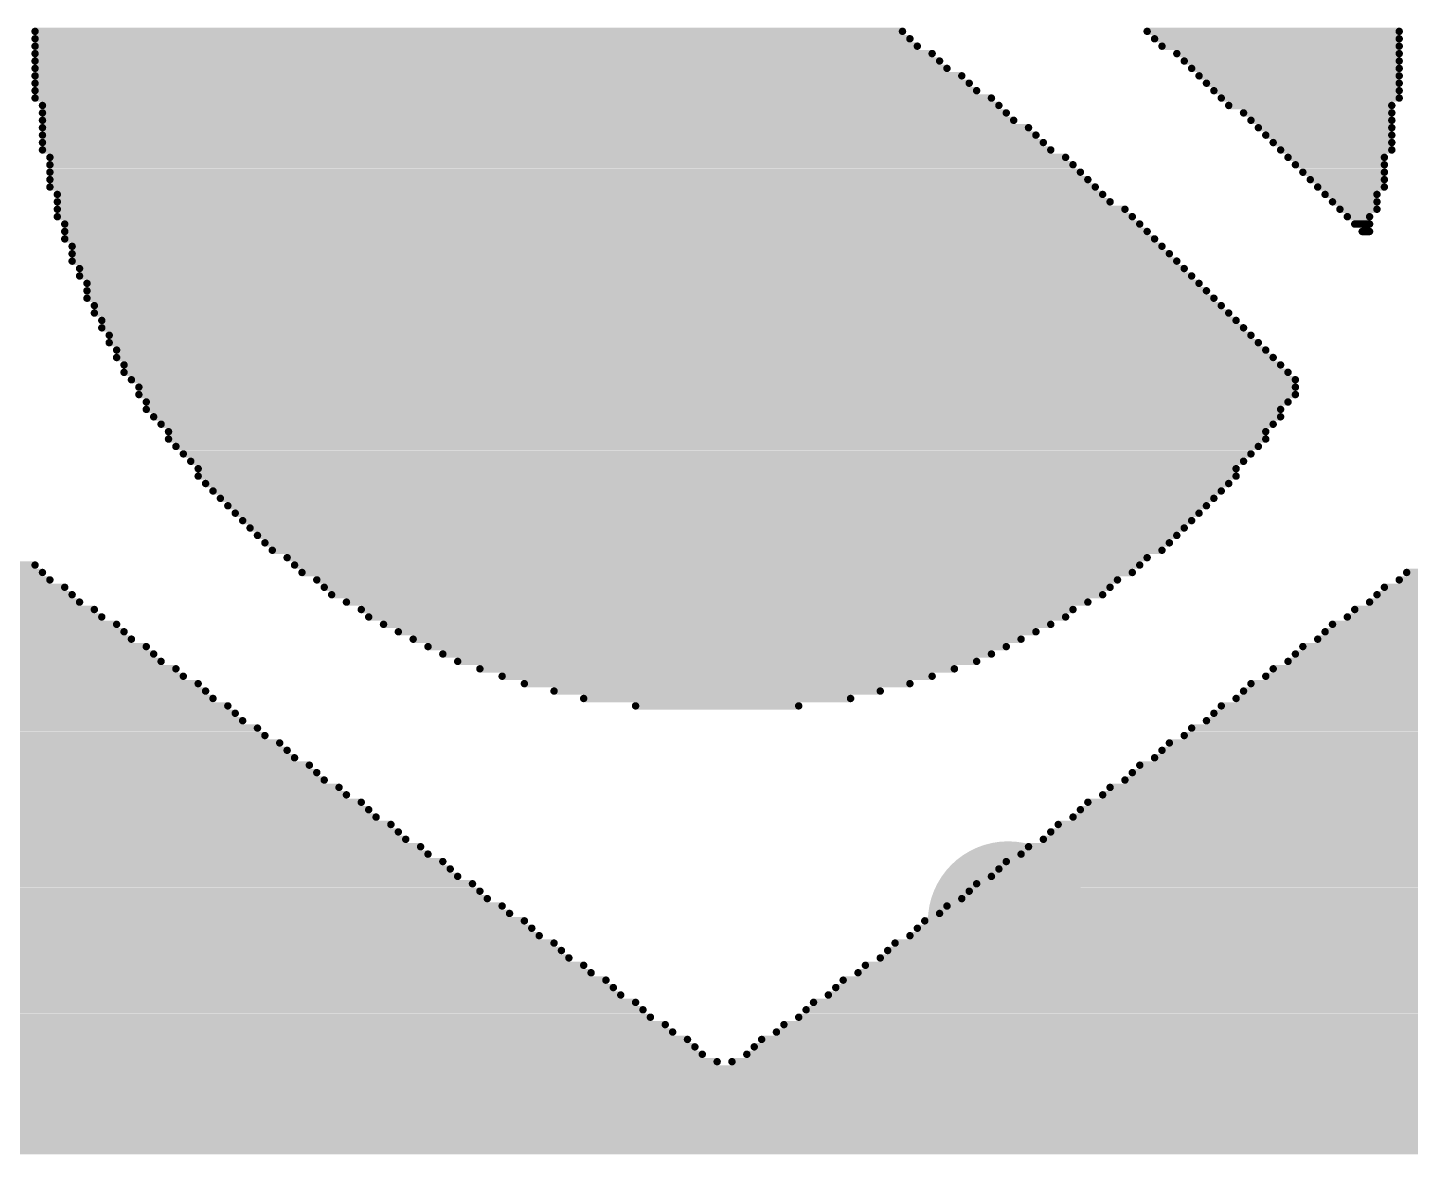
# Model space of a CAD drawing. Header units: millimetres. Extents: x 19 to 153, y 25 to 125.
# Drawn here: x 77.33 to 82.51, y 95.13 to 99.34 of the extents above; entities that cross this region are included whole.
import ezdxf

# ---------------------------------------------------------------- set-up
doc = ezdxf.new("R2010")
doc.units = ezdxf.units.MM
for name, color, linetype in [('MultiLayer', 9, 'Continuous'), ('TopOverlay', 2, 'Continuous'), ('ViaHoleLayer', 16, 'Continuous')]:
    doc.layers.add(name, color=color, linetype=linetype)

msp = doc.modelspace()

# ---------------------------------------------------------------- linework, layer by layer
at = {"layer": 'MultiLayer', "const_width": 0.3}
msp.add_lwpolyline([(80.85, 96, 1), (81.15, 96, 1)], format="xyb", close=True, dxfattribs=at)
at = {"layer": 'TopOverlay', "const_width": 0.0277}
for points in [[(77.3599, 99.3308), (80.6051, 99.3308)], [(81.5204, 99.3308), (82.4635, 99.3308)], [(77.3599, 99.3031), (80.6328, 99.3031)], [(77.3599, 99.2754), (80.6606, 99.2754)], [(81.5482, 99.3031), (82.4635, 99.3031)], [(81.5759, 99.2754), (82.4635, 99.2754)], [(77.3599, 99.2476), (80.7161, 99.2476)], [(77.3599, 99.2199), (80.7438, 99.2199)], [(81.6314, 99.2476), (82.4635, 99.2476)], [(81.6591, 99.2199), (82.4635, 99.2199)], [(77.3599, 99.1922), (80.7715, 99.1922)], [(77.3599, 99.1644), (80.827, 99.1644)], [(81.6869, 99.1922), (82.4635, 99.1922)], [(81.7146, 99.1644), (82.4635, 99.1644)], [(77.3599, 99.1367), (80.8547, 99.1367)], [(77.3599, 99.1089), (80.8825, 99.1089)], [(81.7423, 99.1367), (82.4635, 99.1367)], [(81.7701, 99.1089), (82.4635, 99.1089)], [(77.3599, 99.0812), (80.938, 99.0812)], [(77.3876, 99.0535), (80.9657, 99.0535)], [(81.7978, 99.0812), (82.4635, 99.0812)], [(81.8255, 99.0535), (82.4358, 99.0535)], [(77.3876, 99.0257), (80.9934, 99.0257)], [(77.3876, 98.998), (81.0212, 98.998)], [(81.881, 99.0257), (82.4358, 99.0257)], [(81.9088, 98.998), (82.4358, 98.998)], [(77.3876, 98.9703), (81.0766, 98.9703)], [(81.9365, 98.9703), (82.4358, 98.9703)], [(77.3876, 98.9425), (81.1044, 98.9425)], [(77.3876, 98.9148), (81.1321, 98.9148)], [(81.9642, 98.9425), (82.4358, 98.9425)], [(81.992, 98.9148), (82.4358, 98.9148)], [(77.3876, 98.8871), (81.1599, 98.8871)], [(77.4153, 98.8593), (81.2153, 98.8593)], [(82.0197, 98.8871), (82.4358, 98.8871)], [(82.0474, 98.8593), (82.408, 98.8593)], [(77.4153, 98.8316), (81.2431, 98.8316)], [(77.4153, 98.8038), (81.2708, 98.8038)], [(82.0752, 98.8316), (82.408, 98.8316)], [(82.1029, 98.8038), (82.408, 98.8038)], [(77.4153, 98.7761), (81.2985, 98.7761)], [(77.4153, 98.7484), (81.3263, 98.7484)], [(82.1306, 98.7761), (82.408, 98.7761)], [(82.1584, 98.7484), (82.408, 98.7484)], [(77.4431, 98.7206), (81.354, 98.7206)], [(77.4431, 98.6929), (81.3817, 98.6929)], [(82.1861, 98.7206), (82.3803, 98.7206)], [(82.2139, 98.6929), (82.3803, 98.6929)], [(77.4431, 98.6652), (81.4372, 98.6651)], [(77.4431, 98.6374), (81.465, 98.6374)], [(82.2416, 98.6652), (82.3803, 98.6652)], [(82.2693, 98.6374), (82.3525, 98.6374)], [(77.4708, 98.6097), (81.4927, 98.6097)], [(82.2971, 98.6097), (82.3525, 98.6097)], [(77.4708, 98.5819), (81.5204, 98.5819)], [(77.4708, 98.5542), (81.5482, 98.5542)], [(82.3248, 98.5819), (82.3525, 98.5819)], [(77.4986, 98.5265), (81.5759, 98.5265)], [(77.4986, 98.4987), (81.6036, 98.4987)], [(77.4986, 98.471), (81.6314, 98.471)], [(77.5263, 98.4433), (81.6591, 98.4433)], [(77.5263, 98.4155), (81.6869, 98.4155)], [(77.554, 98.3878), (81.7146, 98.3878)], [(77.554, 98.36), (81.7423, 98.36)], [(77.554, 98.3323), (81.7701, 98.3323)], [(77.5818, 98.3046), (81.7978, 98.3046)], [(77.5818, 98.2768), (81.8255, 98.2768)], [(77.6095, 98.2491), (81.8533, 98.2491)], [(77.6095, 98.2214), (81.881, 98.2214)], [(77.6372, 98.1936), (81.9088, 98.1936)], [(77.6372, 98.1659), (81.9365, 98.1659)], [(77.665, 98.1382), (81.9642, 98.1382)], [(77.665, 98.1104), (81.992, 98.1104)], [(77.6927, 98.0827), (82.0197, 98.0827)], [(77.6927, 98.0549), (82.0474, 98.0549)], [(77.7205, 98.0272), (82.0752, 98.0272)], [(77.7482, 97.9995), (82.0752, 97.9995)], [(77.7482, 97.9717), (82.0752, 97.9717)], [(77.7759, 97.944), (82.0474, 97.944)], [(77.7759, 97.9163), (82.0197, 97.9163)], [(77.8037, 97.8885), (82.0197, 97.8885)], [(77.8314, 97.8608), (81.992, 97.8608)], [(77.8591, 97.833), (81.9642, 97.833)], [(77.8591, 97.8053), (81.9642, 97.8053)], [(77.8869, 97.7776), (81.9365, 97.7776)], [(77.9146, 97.7498), (81.9088, 97.7498)], [(77.9424, 97.7221), (81.881, 97.7221)], [(77.9701, 97.6944), (81.8533, 97.6944)], [(77.9701, 97.6666), (81.8533, 97.6666)], [(77.9978, 97.6389), (81.8255, 97.6389)], [(78.0256, 97.6111), (81.7978, 97.6111)], [(78.0533, 97.5834), (81.7701, 97.5834)], [(78.081, 97.5557), (81.7423, 97.5557)], [(78.1088, 97.5279), (81.7146, 97.5279)], [(78.1365, 97.5002), (81.6869, 97.5002)], [(78.1642, 97.4725), (81.6591, 97.4725)], [(78.192, 97.4447), (81.6314, 97.4447)], [(78.2197, 97.417), (81.6036, 97.417)], [(78.2475, 97.3892), (81.5759, 97.3892)], [(78.3029, 97.3615), (81.5204, 97.3615)], [(73.1993, 97.3338), (77.3599, 97.3338)], [(73.1993, 97.306), (77.3876, 97.306)], [(78.3307, 97.3338), (81.4927, 97.3338)], [(78.3584, 97.306), (81.465, 97.306)], [(82.4912, 97.306), (86.5963, 97.306)], [(73.1993, 97.2783), (77.4153, 97.2783)], [(73.1993, 97.2506), (77.4708, 97.2506)], [(78.4139, 97.2783), (81.4095, 97.2783)], [(78.4416, 97.2506), (81.3817, 97.2506)], [(82.408, 97.2506), (86.5963, 97.2506)], [(82.4635, 97.2783), (86.5963, 97.2783)], [(73.1993, 97.2228), (77.4986, 97.2228)], [(73.1993, 97.1951), (77.5263, 97.1951)], [(78.4694, 97.2228), (81.354, 97.2228)], [(78.5248, 97.1951), (81.2985, 97.1951)], [(82.3525, 97.1951), (86.5963, 97.1951)], [(82.3803, 97.2228), (86.5963, 97.2228)], [(73.1993, 97.1674), (77.5818, 97.1674)], [(73.1993, 97.1396), (77.6095, 97.1396)], [(78.5803, 97.1674), (81.2431, 97.1674)], [(78.608, 97.1396), (81.2153, 97.1396)], [(82.2693, 97.1396), (86.5963, 97.1396)], [(82.2971, 97.1674), (86.5963, 97.1674)], [(73.1993, 97.1119), (77.665, 97.1119)], [(73.1993, 97.0841), (77.6927, 97.0841)], [(78.6635, 97.1119), (81.1599, 97.1119)], [(78.719, 97.0841), (81.1044, 97.0841)], [(82.1861, 97.0841), (86.5963, 97.0841)], [(82.2139, 97.1119), (86.5963, 97.1119)], [(73.1993, 97.0564), (77.7204, 97.0564)], [(78.7745, 97.0564), (81.0489, 97.0564)], [(82.1584, 97.0564), (86.5963, 97.0564)], [(73.1993, 97.0287), (77.7759, 97.0287)], [(73.1993, 97.0009), (77.8037, 97.0009)], [(78.8299, 97.0287), (80.9934, 97.0287)], [(78.8854, 97.0009), (80.938, 97.0009)], [(82.0752, 97.0009), (86.5963, 97.0009)], [(82.1029, 97.0287), (86.5963, 97.0287)], [(73.1993, 96.9732), (77.8314, 96.9732)], [(73.1993, 96.9455), (77.8869, 96.9455)], [(78.9409, 96.9732), (80.8825, 96.9732)], [(79.0241, 96.9455), (80.7993, 96.9455)], [(81.992, 96.9455), (86.5963, 96.9455)], [(82.0474, 96.9732), (86.5963, 96.9732)], [(73.1993, 96.9177), (77.9146, 96.9177)], [(73.1993, 96.89), (77.9701, 96.89)], [(79.1073, 96.9177), (80.7161, 96.9177)], [(79.1905, 96.89), (80.6328, 96.89)], [(81.9088, 96.89), (86.5963, 96.89)], [(81.9642, 96.9177), (86.5963, 96.9177)], [(73.1993, 96.8622), (77.9978, 96.8622)], [(73.1993, 96.8345), (78.0256, 96.8345)], [(79.3015, 96.8622), (80.5219, 96.8622)], [(79.4124, 96.8345), (80.4109, 96.8345)], [(81.8533, 96.8345), (86.5963, 96.8345)], [(81.881, 96.8622), (86.5963, 96.8622)], [(73.1993, 96.8068), (78.081, 96.8068)], [(73.1993, 96.779), (78.1088, 96.779)], [(79.6066, 96.8068), (80.2168, 96.8068)], [(81.7701, 96.779), (86.5963, 96.779)], [(81.7978, 96.8068), (86.5963, 96.8068)], [(73.1993, 96.7513), (78.1365, 96.7513)], [(73.1993, 96.7236), (78.192, 96.7236)], [(81.6869, 96.7236), (86.5963, 96.7236)], [(81.7423, 96.7513), (86.5963, 96.7513)], [(73.1993, 96.6958), (78.2197, 96.6958)], [(81.6591, 96.6958), (86.5963, 96.6958)], [(73.1993, 96.6681), (78.2752, 96.6681)], [(73.1993, 96.6404), (78.3029, 96.6404)], [(81.5759, 96.6404), (86.5963, 96.6404)], [(81.6036, 96.6681), (86.5963, 96.6681)], [(73.1993, 96.6126), (78.3307, 96.6126)], [(73.1993, 96.5849), (78.3861, 96.5849)], [(81.4927, 96.5849), (86.5963, 96.5849)], [(81.5482, 96.6126), (86.5963, 96.6126)], [(73.1993, 96.5571), (78.4139, 96.5571)], [(73.1993, 96.5294), (78.4416, 96.5294)], [(81.4372, 96.5294), (86.5963, 96.5294)], [(81.465, 96.5571), (86.5963, 96.5571)], [(73.1993, 96.5017), (78.4971, 96.5017)], [(73.1993, 96.4739), (78.5248, 96.4739)], [(81.354, 96.4739), (86.5963, 96.4739)], [(81.3817, 96.5017), (86.5963, 96.5017)], [(73.1993, 96.4462), (78.5803, 96.4462)], [(73.1993, 96.4184), (78.608, 96.4184)], [(81.2708, 96.4184), (86.5963, 96.4184)], [(81.2985, 96.4462), (86.5963, 96.4462)], [(73.1993, 96.3907), (78.6358, 96.3907)], [(73.1993, 96.363), (78.6913, 96.363)], [(81.1876, 96.363), (86.5963, 96.363)], [(81.2431, 96.3907), (86.5963, 96.3907)], [(73.1993, 96.3352), (78.719, 96.3352)], [(73.1993, 96.3075), (78.7467, 96.3075)], [(81.1321, 96.3075), (86.5963, 96.3075)], [(81.1599, 96.3352), (86.5963, 96.3352)], [(73.1993, 96.2798), (78.8022, 96.2798)], [(81.0766, 96.2798), (86.5963, 96.2798)], [(73.1993, 96.252), (78.8299, 96.252)], [(73.1993, 96.2243), (78.8854, 96.2243)], [(80.9934, 96.2243), (86.5963, 96.2243)], [(81.0489, 96.252), (86.5963, 96.252)], [(73.1993, 96.1966), (78.9132, 96.1966)], [(73.1993, 96.1688), (78.9409, 96.1688)], [(80.938, 96.1688), (86.5963, 96.1688)], [(80.9657, 96.1966), (86.5963, 96.1966)], [(73.1993, 96.1411), (78.9964, 96.1411)], [(73.1993, 96.1133), (79.0241, 96.1133)], [(80.8547, 96.1133), (86.5963, 96.1133)], [(80.8825, 96.1411), (86.5963, 96.1411)], [(73.1993, 96.0856), (79.0518, 96.0856)], [(73.1993, 96.0579), (79.1073, 96.0579)], [(80.7715, 96.0579), (86.5963, 96.0579)], [(80.827, 96.0856), (86.5963, 96.0856)], [(73.1993, 96.0301), (79.135, 96.0301)], [(73.1993, 96.0024), (79.1905, 96.0024)], [(80.6883, 96.0024), (86.5963, 96.0024)], [(80.7438, 96.0301), (86.5963, 96.0301)], [(73.1993, 95.9747), (79.2183, 95.9747)], [(73.1993, 95.9469), (79.246, 95.9469)], [(80.6328, 95.9469), (86.5963, 95.9469)], [(80.6606, 95.9747), (86.5963, 95.9747)], [(73.1993, 95.9192), (79.3015, 95.9192)], [(80.5774, 95.9192), (86.5963, 95.9192)], [(73.1993, 95.8914), (79.3292, 95.8914)], [(73.1993, 95.8637), (79.3569, 95.8637)], [(80.5219, 95.8637), (86.5963, 95.8637)], [(80.5496, 95.8914), (86.5963, 95.8914)], [(73.1993, 95.836), (79.4124, 95.836)], [(73.1993, 95.8082), (79.4402, 95.8082)], [(80.4387, 95.8082), (86.5963, 95.8082)], [(80.4664, 95.836), (86.5963, 95.836)], [(73.1993, 95.7805), (79.4956, 95.7805)], [(73.1993, 95.7528), (79.5234, 95.7528)], [(80.3555, 95.7528), (86.5963, 95.7528)], [(80.3832, 95.7805), (86.5963, 95.7805)], [(73.1993, 95.725), (79.5511, 95.725)], [(73.1993, 95.6973), (79.6066, 95.6973)], [(80.2723, 95.6973), (86.5963, 95.6973)], [(80.3277, 95.725), (86.5963, 95.725)], [(73.1993, 95.6696), (79.6343, 95.6696)], [(73.1993, 95.6418), (79.662, 95.6418)], [(80.2168, 95.6418), (86.5963, 95.6418)], [(80.2445, 95.6696), (86.5963, 95.6696)], [(73.1993, 95.6141), (79.7175, 95.6141)], [(73.1993, 95.5863), (79.7453, 95.5863)], [(80.1336, 95.5863), (86.5963, 95.5863)], [(80.1613, 95.6141), (86.5963, 95.6141)], [(73.1993, 95.5586), (79.8007, 95.5586)], [(73.1993, 95.5309), (79.8285, 95.5309)], [(80.0504, 95.5309), (86.5963, 95.5309)], [(80.0781, 95.5586), (86.5963, 95.5586)], [(73.1993, 95.5031), (79.8562, 95.5031)], [(80.0226, 95.5031), (86.5963, 95.5031)], [(73.1993, 95.4754), (79.9117, 95.4754)], [(73.1993, 95.4477), (86.5963, 95.4477)], [(79.9672, 95.4754), (86.5963, 95.4754)], [(73.1993, 95.4199), (86.5963, 95.4199)], [(73.1993, 95.3922), (86.5963, 95.3922)], [(73.1993, 95.3644), (86.5963, 95.3644)], [(73.1993, 95.3367), (86.5963, 95.3367)], [(73.1993, 95.309), (86.5963, 95.309)], [(73.1993, 95.2812), (86.5963, 95.2812)], [(73.1993, 95.2535), (86.5963, 95.2535)], [(73.1993, 95.2258), (86.5963, 95.2258)], [(73.1993, 95.198), (86.5963, 95.198)], [(73.1993, 95.1703), (86.5963, 95.1703)], [(73.1993, 95.1425), (86.5963, 95.1425)]]:
    msp.add_lwpolyline(points, dxfattribs=at)
at = {"layer": 'TopOverlay', "const_width": 0.0139}
for points in [[(77.3529, 99.3308, 1), (77.3668, 99.3308, 1)], [(80.5982, 99.3308, 1), (80.612, 99.3308, 1)], [(81.5135, 99.3308, 1), (81.5274, 99.3308, 1)], [(82.4566, 99.3308, 1), (82.4704, 99.3308, 1)], [(77.3529, 99.3031, 1), (77.3668, 99.3031, 1)], [(77.3529, 99.2754, 1), (77.3668, 99.2754, 1)], [(80.6259, 99.3031, 1), (80.6398, 99.3031, 1)], [(80.6537, 99.2754, 1), (80.6675, 99.2754, 1)], [(81.5412, 99.3031, 1), (81.5551, 99.3031, 1)], [(81.569, 99.2754, 1), (81.5828, 99.2754, 1)], [(82.4566, 99.3031, 1), (82.4704, 99.3031, 1)], [(82.4566, 99.2754, 1), (82.4704, 99.2754, 1)], [(77.3529, 99.2476, 1), (77.3668, 99.2476, 1)], [(77.3529, 99.2199, 1), (77.3668, 99.2199, 1)], [(80.7091, 99.2476, 1), (80.723, 99.2476, 1)], [(80.7369, 99.2199, 1), (80.7507, 99.2199, 1)], [(81.6244, 99.2476, 1), (81.6383, 99.2476, 1)], [(81.6522, 99.2199, 1), (81.6661, 99.2199, 1)], [(82.4566, 99.2476, 1), (82.4704, 99.2476, 1)], [(82.4566, 99.2199, 1), (82.4704, 99.2199, 1)], [(77.3529, 99.1922, 1), (77.3668, 99.1922, 1)], [(77.3529, 99.1644, 1), (77.3668, 99.1644, 1)], [(80.7646, 99.1922, 1), (80.7785, 99.1922, 1)], [(80.8201, 99.1644, 1), (80.8339, 99.1644, 1)], [(81.6799, 99.1922, 1), (81.6938, 99.1922, 1)], [(81.7077, 99.1644, 1), (81.7215, 99.1644, 1)], [(82.4566, 99.1922, 1), (82.4704, 99.1922, 1)], [(82.4566, 99.1644, 1), (82.4704, 99.1644, 1)], [(77.3529, 99.1367, 1), (77.3668, 99.1367, 1)], [(77.3529, 99.1089, 1), (77.3668, 99.1089, 1)], [(80.8478, 99.1367, 1), (80.8617, 99.1367, 1)], [(80.8755, 99.1089, 1), (80.8894, 99.1089, 1)], [(81.7354, 99.1367, 1), (81.7493, 99.1367, 1)], [(81.7631, 99.1089, 1), (81.777, 99.1089, 1)], [(82.4566, 99.1367, 1), (82.4704, 99.1367, 1)], [(82.4566, 99.1089, 1), (82.4704, 99.1089, 1)], [(77.3529, 99.0812, 1), (77.3668, 99.0812, 1)], [(77.3807, 99.0535, 1), (77.3945, 99.0535, 1)], [(80.931, 99.0812, 1), (80.9449, 99.0812, 1)], [(80.9588, 99.0535, 1), (80.9726, 99.0535, 1)], [(81.7909, 99.0812, 1), (81.8047, 99.0812, 1)], [(81.8186, 99.0535, 1), (81.8325, 99.0535, 1)], [(82.4288, 99.0535, 1), (82.4427, 99.0535, 1)], [(82.4566, 99.0812, 1), (82.4704, 99.0812, 1)], [(77.3807, 99.0257, 1), (77.3945, 99.0257, 1)], [(77.3807, 98.998, 1), (77.3945, 98.998, 1)], [(80.9865, 99.0257, 1), (81.0004, 99.0257, 1)], [(81.0142, 98.998, 1), (81.0281, 98.998, 1)], [(81.8741, 99.0257, 1), (81.888, 99.0257, 1)], [(81.9018, 98.998, 1), (81.9157, 98.998, 1)], [(82.4288, 99.0257, 1), (82.4427, 99.0257, 1)], [(82.4288, 98.998, 1), (82.4427, 98.998, 1)], [(77.3807, 98.9703, 1), (77.3945, 98.9703, 1)], [(81.0697, 98.9703, 1), (81.0836, 98.9703, 1)], [(81.9296, 98.9703, 1), (81.9434, 98.9703, 1)], [(82.4288, 98.9703, 1), (82.4427, 98.9703, 1)], [(77.3807, 98.9425, 1), (77.3945, 98.9425, 1)], [(77.3807, 98.9148, 1), (77.3945, 98.9148, 1)], [(81.0974, 98.9425, 1), (81.1113, 98.9425, 1)], [(81.1252, 98.9148, 1), (81.139, 98.9148, 1)], [(81.9573, 98.9425, 1), (81.9712, 98.9425, 1)], [(81.985, 98.9148, 1), (81.9989, 98.9148, 1)], [(82.4288, 98.9425, 1), (82.4427, 98.9425, 1)], [(82.4288, 98.9148, 1), (82.4427, 98.9148, 1)], [(77.3807, 98.8871, 1), (77.3945, 98.8871, 1)], [(77.4084, 98.8593, 1), (77.4223, 98.8593, 1)], [(81.1529, 98.8871, 1), (81.1668, 98.8871, 1)], [(81.2084, 98.8593, 1), (81.2223, 98.8593, 1)], [(82.0128, 98.8871, 1), (82.0266, 98.8871, 1)], [(82.0405, 98.8593, 1), (82.0544, 98.8593, 1)], [(82.4011, 98.8593, 1), (82.415, 98.8593, 1)], [(82.4288, 98.8871, 1), (82.4427, 98.8871, 1)], [(77.4084, 98.8316, 1), (77.4223, 98.8316, 1)], [(77.4084, 98.8038, 1), (77.4223, 98.8038, 1)], [(81.2361, 98.8316, 1), (81.25, 98.8316, 1)], [(81.2639, 98.8038, 1), (81.2777, 98.8038, 1)], [(82.0682, 98.8316, 1), (82.0821, 98.8316, 1)], [(82.096, 98.8038, 1), (82.1098, 98.8038, 1)], [(82.4011, 98.8316, 1), (82.415, 98.8316, 1)], [(82.4011, 98.8038, 1), (82.415, 98.8038, 1)], [(77.4084, 98.7761, 1), (77.4223, 98.7761, 1)], [(77.4084, 98.7484, 1), (77.4223, 98.7484, 1)], [(81.2916, 98.7761, 1), (81.3055, 98.7761, 1)], [(81.3193, 98.7484, 1), (81.3332, 98.7484, 1)], [(82.1237, 98.7761, 1), (82.1376, 98.7761, 1)], [(82.1515, 98.7484, 1), (82.1653, 98.7484, 1)], [(82.4011, 98.7761, 1), (82.415, 98.7761, 1)], [(82.4011, 98.7484, 1), (82.415, 98.7484, 1)], [(77.4362, 98.7206, 1), (77.45, 98.7206, 1)], [(77.4362, 98.6929, 1), (77.45, 98.6929, 1)], [(81.3471, 98.7206, 1), (81.3609, 98.7206, 1)], [(81.3748, 98.6929, 1), (81.3887, 98.6929, 1)], [(82.1792, 98.7206, 1), (82.1931, 98.7206, 1)], [(82.2069, 98.6929, 1), (82.2208, 98.6929, 1)], [(82.3733, 98.7206, 1), (82.3872, 98.7206, 1)], [(82.3733, 98.6929, 1), (82.3872, 98.6929, 1)], [(77.4362, 98.6652, 1), (77.45, 98.6652, 1)], [(77.4362, 98.6374, 1), (77.45, 98.6374, 1)], [(81.4303, 98.6651, 1), (81.4442, 98.6651, 1)], [(81.458, 98.6374, 1), (81.4719, 98.6374, 1)], [(82.2347, 98.6652, 1), (82.2485, 98.6652, 1)], [(82.2624, 98.6374, 1), (82.2763, 98.6374, 1)], [(82.3456, 98.6374, 1), (82.3595, 98.6374, 1)], [(82.3733, 98.6652, 1), (82.3872, 98.6652, 1)], [(77.4639, 98.6097, 1), (77.4778, 98.6097, 1)], [(81.4858, 98.6097, 1), (81.4996, 98.6097, 1)], [(82.2901, 98.6097, 1), (82.304, 98.6097, 1)], [(82.3456, 98.6097, 1), (82.3595, 98.6097, 1)], [(77.4639, 98.5819, 1), (77.4778, 98.5819, 1)], [(77.4639, 98.5542, 1), (77.4778, 98.5542, 1)], [(81.5135, 98.5819, 1), (81.5274, 98.5819, 1)], [(81.5412, 98.5542, 1), (81.5551, 98.5542, 1)], [(82.3179, 98.5819, 1), (82.3317, 98.5819, 1)], [(82.3456, 98.5819, 1), (82.3595, 98.5819, 1)], [(77.4916, 98.5265, 1), (77.5055, 98.5265, 1)], [(77.4916, 98.4987, 1), (77.5055, 98.4987, 1)], [(81.569, 98.5265, 1), (81.5828, 98.5265, 1)], [(81.5967, 98.4987, 1), (81.6106, 98.4987, 1)], [(77.4916, 98.471, 1), (77.5055, 98.471, 1)], [(77.5194, 98.4433, 1), (77.5332, 98.4433, 1)], [(81.6244, 98.471, 1), (81.6383, 98.471, 1)], [(81.6522, 98.4433, 1), (81.6661, 98.4433, 1)], [(77.5194, 98.4155, 1), (77.5332, 98.4155, 1)], [(77.5471, 98.3878, 1), (77.561, 98.3878, 1)], [(81.6799, 98.4155, 1), (81.6938, 98.4155, 1)], [(81.7077, 98.3878, 1), (81.7215, 98.3878, 1)], [(77.5471, 98.36, 1), (77.561, 98.36, 1)], [(77.5471, 98.3323, 1), (77.561, 98.3323, 1)], [(81.7354, 98.36, 1), (81.7493, 98.36, 1)], [(81.7631, 98.3323, 1), (81.777, 98.3323, 1)], [(77.5748, 98.3046, 1), (77.5887, 98.3046, 1)], [(77.5748, 98.2768, 1), (77.5887, 98.2768, 1)], [(81.7909, 98.3046, 1), (81.8047, 98.3046, 1)], [(81.8186, 98.2768, 1), (81.8325, 98.2768, 1)], [(77.6026, 98.2491, 1), (77.6164, 98.2491, 1)], [(77.6026, 98.2214, 1), (77.6164, 98.2214, 1)], [(81.8463, 98.2491, 1), (81.8602, 98.2491, 1)], [(81.8741, 98.2214, 1), (81.888, 98.2214, 1)], [(77.6303, 98.1936, 1), (77.6442, 98.1936, 1)], [(81.9018, 98.1936, 1), (81.9157, 98.1936, 1)], [(77.6303, 98.1659, 1), (77.6442, 98.1659, 1)], [(77.658, 98.1382, 1), (77.6719, 98.1382, 1)], [(81.9296, 98.1659, 1), (81.9434, 98.1659, 1)], [(81.9573, 98.1382, 1), (81.9712, 98.1382, 1)], [(77.658, 98.1104, 1), (77.6719, 98.1104, 1)], [(77.6858, 98.0827, 1), (77.6997, 98.0827, 1)], [(81.985, 98.1104, 1), (81.9989, 98.1104, 1)], [(82.0128, 98.0827, 1), (82.0266, 98.0827, 1)], [(77.6858, 98.0549, 1), (77.6997, 98.0549, 1)], [(77.7135, 98.0272, 1), (77.7274, 98.0272, 1)], [(82.0405, 98.0549, 1), (82.0544, 98.0549, 1)], [(82.0682, 98.0272, 1), (82.0821, 98.0272, 1)], [(77.7413, 97.9995, 1), (77.7551, 97.9995, 1)], [(77.7413, 97.9717, 1), (77.7551, 97.9717, 1)], [(82.0682, 97.9995, 1), (82.0821, 97.9995, 1)], [(82.0682, 97.9717, 1), (82.0821, 97.9717, 1)], [(77.769, 97.944, 1), (77.7829, 97.944, 1)], [(77.769, 97.9163, 1), (77.7829, 97.9163, 1)], [(82.0128, 97.9163, 1), (82.0266, 97.9163, 1)], [(82.0405, 97.944, 1), (82.0544, 97.944, 1)], [(77.7967, 97.8885, 1), (77.8106, 97.8885, 1)], [(77.8245, 97.8608, 1), (77.8383, 97.8608, 1)], [(81.985, 97.8608, 1), (81.9989, 97.8608, 1)], [(82.0128, 97.8885, 1), (82.0266, 97.8885, 1)], [(77.8522, 97.833, 1), (77.8661, 97.833, 1)], [(81.9573, 97.833, 1), (81.9712, 97.833, 1)], [(77.8522, 97.8053, 1), (77.8661, 97.8053, 1)], [(77.8799, 97.7776, 1), (77.8938, 97.7776, 1)], [(81.9296, 97.7776, 1), (81.9434, 97.7776, 1)], [(81.9573, 97.8053, 1), (81.9712, 97.8053, 1)], [(77.9077, 97.7498, 1), (77.9215, 97.7498, 1)], [(77.9354, 97.7221, 1), (77.9493, 97.7221, 1)], [(81.8741, 97.7221, 1), (81.888, 97.7221, 1)], [(81.9018, 97.7498, 1), (81.9157, 97.7498, 1)], [(77.9632, 97.6944, 1), (77.977, 97.6944, 1)], [(77.9632, 97.6666, 1), (77.977, 97.6666, 1)], [(81.8463, 97.6944, 1), (81.8602, 97.6944, 1)], [(81.8463, 97.6666, 1), (81.8602, 97.6666, 1)], [(77.9909, 97.6389, 1), (78.0048, 97.6389, 1)], [(78.0186, 97.6111, 1), (78.0325, 97.6111, 1)], [(81.7909, 97.6111, 1), (81.8047, 97.6111, 1)], [(81.8186, 97.6389, 1), (81.8325, 97.6389, 1)], [(78.0464, 97.5834, 1), (78.0602, 97.5834, 1)], [(78.0741, 97.5557, 1), (78.088, 97.5557, 1)], [(81.7354, 97.5557, 1), (81.7493, 97.5557, 1)], [(81.7631, 97.5834, 1), (81.777, 97.5834, 1)], [(78.1018, 97.5279, 1), (78.1157, 97.5279, 1)], [(78.1296, 97.5002, 1), (78.1434, 97.5002, 1)], [(81.6799, 97.5002, 1), (81.6938, 97.5002, 1)], [(81.7077, 97.5279, 1), (81.7215, 97.5279, 1)], [(78.1573, 97.4725, 1), (78.1712, 97.4725, 1)], [(78.185, 97.4447, 1), (78.1989, 97.4447, 1)], [(81.6244, 97.4447, 1), (81.6383, 97.4447, 1)], [(81.6522, 97.4725, 1), (81.6661, 97.4725, 1)], [(78.2128, 97.417, 1), (78.2267, 97.417, 1)], [(81.5967, 97.417, 1), (81.6106, 97.417, 1)], [(78.2405, 97.3892, 1), (78.2544, 97.3892, 1)], [(78.296, 97.3615, 1), (78.3099, 97.3615, 1)], [(81.5135, 97.3615, 1), (81.5274, 97.3615, 1)], [(81.569, 97.3892, 1), (81.5828, 97.3892, 1)], [(77.3529, 97.3338, 1), (77.3668, 97.3338, 1)], [(77.3807, 97.306, 1), (77.3945, 97.306, 1)], [(78.3237, 97.3338, 1), (78.3376, 97.3338, 1)], [(78.3515, 97.306, 1), (78.3653, 97.306, 1)], [(81.458, 97.306, 1), (81.4719, 97.306, 1)], [(81.4858, 97.3338, 1), (81.4996, 97.3338, 1)], [(82.4843, 97.306, 1), (82.4982, 97.306, 1)], [(77.4084, 97.2783, 1), (77.4223, 97.2783, 1)], [(77.4639, 97.2506, 1), (77.4778, 97.2506, 1)], [(78.4069, 97.2783, 1), (78.4208, 97.2783, 1)], [(78.4347, 97.2506, 1), (78.4486, 97.2506, 1)], [(81.3748, 97.2506, 1), (81.3887, 97.2506, 1)], [(81.4025, 97.2783, 1), (81.4164, 97.2783, 1)], [(82.4011, 97.2506, 1), (82.415, 97.2506, 1)], [(82.4566, 97.2783, 1), (82.4704, 97.2783, 1)], [(77.4916, 97.2228, 1), (77.5055, 97.2228, 1)], [(77.5194, 97.1951, 1), (77.5332, 97.1951, 1)], [(78.4624, 97.2228, 1), (78.4763, 97.2228, 1)], [(78.5179, 97.1951, 1), (78.5318, 97.1951, 1)], [(81.2916, 97.1951, 1), (81.3055, 97.1951, 1)], [(81.3471, 97.2228, 1), (81.3609, 97.2228, 1)], [(82.3456, 97.1951, 1), (82.3595, 97.1951, 1)], [(82.3733, 97.2228, 1), (82.3872, 97.2228, 1)], [(77.5748, 97.1674, 1), (77.5887, 97.1674, 1)], [(77.6026, 97.1396, 1), (77.6164, 97.1396, 1)], [(78.5734, 97.1674, 1), (78.5872, 97.1674, 1)], [(78.6011, 97.1396, 1), (78.615, 97.1396, 1)], [(81.2084, 97.1396, 1), (81.2223, 97.1396, 1)], [(81.2361, 97.1674, 1), (81.25, 97.1674, 1)], [(82.2624, 97.1396, 1), (82.2763, 97.1396, 1)], [(82.2901, 97.1674, 1), (82.304, 97.1674, 1)], [(77.658, 97.1119, 1), (77.6719, 97.1119, 1)], [(77.6858, 97.0841, 1), (77.6997, 97.0841, 1)], [(78.6566, 97.1119, 1), (78.6705, 97.1119, 1)], [(78.7121, 97.0841, 1), (78.7259, 97.0841, 1)], [(81.0974, 97.0841, 1), (81.1113, 97.0841, 1)], [(81.1529, 97.1119, 1), (81.1668, 97.1119, 1)], [(82.1792, 97.0841, 1), (82.1931, 97.0841, 1)], [(82.2069, 97.1119, 1), (82.2208, 97.1119, 1)], [(77.7135, 97.0564, 1), (77.7274, 97.0564, 1)], [(78.7675, 97.0564, 1), (78.7814, 97.0564, 1)], [(81.042, 97.0564, 1), (81.0558, 97.0564, 1)], [(82.1515, 97.0564, 1), (82.1653, 97.0564, 1)], [(77.769, 97.0287, 1), (77.7829, 97.0287, 1)], [(77.7967, 97.0009, 1), (77.8106, 97.0009, 1)], [(78.823, 97.0287, 1), (78.8369, 97.0287, 1)], [(78.8785, 97.0009, 1), (78.8923, 97.0009, 1)], [(80.931, 97.0009, 1), (80.9449, 97.0009, 1)], [(80.9865, 97.0287, 1), (81.0004, 97.0287, 1)], [(82.0682, 97.0009, 1), (82.0821, 97.0009, 1)], [(82.096, 97.0287, 1), (82.1098, 97.0287, 1)], [(77.8245, 96.9732, 1), (77.8383, 96.9732, 1)], [(77.8799, 96.9455, 1), (77.8938, 96.9455, 1)], [(78.934, 96.9732, 1), (78.9478, 96.9732, 1)], [(79.0172, 96.9455, 1), (79.031, 96.9455, 1)], [(80.7923, 96.9455, 1), (80.8062, 96.9455, 1)], [(80.8756, 96.9732, 1), (80.8894, 96.9732, 1)], [(81.985, 96.9455, 1), (81.9989, 96.9455, 1)], [(82.0405, 96.9732, 1), (82.0544, 96.9732, 1)], [(77.9077, 96.9177, 1), (77.9215, 96.9177, 1)], [(77.9632, 96.89, 1), (77.977, 96.89, 1)], [(79.1004, 96.9177, 1), (79.1142, 96.9177, 1)], [(79.1836, 96.89, 1), (79.1975, 96.89, 1)], [(80.6259, 96.89, 1), (80.6398, 96.89, 1)], [(80.7091, 96.9177, 1), (80.723, 96.9177, 1)], [(81.9018, 96.89, 1), (81.9157, 96.89, 1)], [(81.9573, 96.9177, 1), (81.9712, 96.9177, 1)], [(77.9909, 96.8622, 1), (78.0048, 96.8622, 1)], [(78.0186, 96.8345, 1), (78.0325, 96.8345, 1)], [(79.2945, 96.8622, 1), (79.3084, 96.8622, 1)], [(79.4055, 96.8345, 1), (79.4193, 96.8345, 1)], [(80.404, 96.8345, 1), (80.4179, 96.8345, 1)], [(80.515, 96.8622, 1), (80.5288, 96.8622, 1)], [(81.8463, 96.8345, 1), (81.8602, 96.8345, 1)], [(81.8741, 96.8622, 1), (81.8879, 96.8622, 1)], [(78.0741, 96.8068, 1), (78.088, 96.8068, 1)], [(78.1018, 96.779, 1), (78.1157, 96.779, 1)], [(79.5996, 96.8068, 1), (79.6135, 96.8068, 1)], [(80.2099, 96.8068, 1), (80.2237, 96.8068, 1)], [(81.7631, 96.779, 1), (81.777, 96.779, 1)], [(81.7909, 96.8068, 1), (81.8047, 96.8068, 1)], [(78.1296, 96.7513, 1), (78.1434, 96.7513, 1)], [(78.185, 96.7236, 1), (78.1989, 96.7236, 1)], [(81.6799, 96.7236, 1), (81.6938, 96.7236, 1)], [(81.7354, 96.7513, 1), (81.7493, 96.7513, 1)], [(78.2128, 96.6958, 1), (78.2267, 96.6958, 1)], [(81.6522, 96.6958, 1), (81.6661, 96.6958, 1)], [(78.2683, 96.6681, 1), (78.2821, 96.6681, 1)], [(78.296, 96.6404, 1), (78.3099, 96.6404, 1)], [(81.569, 96.6404, 1), (81.5828, 96.6404, 1)], [(81.5967, 96.6681, 1), (81.6106, 96.6681, 1)], [(78.3237, 96.6126, 1), (78.3376, 96.6126, 1)], [(78.3792, 96.5849, 1), (78.3931, 96.5849, 1)], [(81.4858, 96.5849, 1), (81.4996, 96.5849, 1)], [(81.5412, 96.6126, 1), (81.5551, 96.6126, 1)], [(78.4069, 96.5571, 1), (78.4208, 96.5571, 1)], [(78.4347, 96.5294, 1), (78.4486, 96.5294, 1)], [(81.4303, 96.5294, 1), (81.4442, 96.5294, 1)], [(81.458, 96.5571, 1), (81.4719, 96.5571, 1)], [(78.4902, 96.5017, 1), (78.504, 96.5017, 1)], [(78.5179, 96.4739, 1), (78.5318, 96.4739, 1)], [(81.3471, 96.4739, 1), (81.3609, 96.4739, 1)], [(81.3748, 96.5017, 1), (81.3887, 96.5017, 1)], [(78.5734, 96.4462, 1), (78.5872, 96.4462, 1)], [(78.6011, 96.4184, 1), (78.615, 96.4184, 1)], [(81.2639, 96.4184, 1), (81.2777, 96.4184, 1)], [(81.2916, 96.4462, 1), (81.3055, 96.4462, 1)], [(78.6288, 96.3907, 1), (78.6427, 96.3907, 1)], [(78.6843, 96.363, 1), (78.6982, 96.363, 1)], [(81.1807, 96.363, 1), (81.1945, 96.363, 1)], [(81.2361, 96.3907, 1), (81.25, 96.3907, 1)], [(78.7121, 96.3352, 1), (78.7259, 96.3352, 1)], [(78.7398, 96.3075, 1), (78.7537, 96.3075, 1)], [(81.1252, 96.3075, 1), (81.139, 96.3075, 1)], [(81.1529, 96.3352, 1), (81.1668, 96.3352, 1)], [(78.7953, 96.2798, 1), (78.8091, 96.2798, 1)], [(81.0697, 96.2798, 1), (81.0836, 96.2798, 1)], [(78.823, 96.252, 1), (78.8369, 96.252, 1)], [(78.8785, 96.2243, 1), (78.8923, 96.2243, 1)], [(80.9865, 96.2243, 1), (81.0004, 96.2243, 1)], [(81.042, 96.252, 1), (81.0558, 96.252, 1)], [(78.9062, 96.1966, 1), (78.9201, 96.1966, 1)], [(78.934, 96.1688, 1), (78.9478, 96.1688, 1)], [(80.931, 96.1688, 1), (80.9449, 96.1688, 1)], [(80.9588, 96.1966, 1), (80.9726, 96.1966, 1)], [(78.9894, 96.1411, 1), (79.0033, 96.1411, 1)], [(79.0172, 96.1133, 1), (79.031, 96.1133, 1)], [(80.8478, 96.1133, 1), (80.8617, 96.1133, 1)], [(80.8755, 96.1411, 1), (80.8894, 96.1411, 1)], [(79.0449, 96.0856, 1), (79.0588, 96.0856, 1)], [(79.1004, 96.0579, 1), (79.1142, 96.0579, 1)], [(80.7646, 96.0579, 1), (80.7785, 96.0579, 1)], [(80.8201, 96.0856, 1), (80.8339, 96.0856, 1)], [(79.1281, 96.0301, 1), (79.142, 96.0301, 1)], [(79.1836, 96.0024, 1), (79.1975, 96.0024, 1)], [(80.6814, 96.0024, 1), (80.6953, 96.0024, 1)], [(80.7369, 96.0301, 1), (80.7507, 96.0301, 1)], [(79.2113, 95.9747, 1), (79.2252, 95.9747, 1)], [(79.2391, 95.9469, 1), (79.2529, 95.9469, 1)], [(80.6259, 95.9469, 1), (80.6398, 95.9469, 1)], [(80.6537, 95.9747, 1), (80.6675, 95.9747, 1)], [(79.2945, 95.9192, 1), (79.3084, 95.9192, 1)], [(80.5704, 95.9192, 1), (80.5843, 95.9192, 1)], [(79.3223, 95.8914, 1), (79.3361, 95.8914, 1)], [(79.35, 95.8637, 1), (79.3639, 95.8637, 1)], [(80.515, 95.8637, 1), (80.5288, 95.8637, 1)], [(80.5427, 95.8914, 1), (80.5566, 95.8914, 1)], [(79.4055, 95.836, 1), (79.4193, 95.836, 1)], [(79.4332, 95.8082, 1), (79.4471, 95.8082, 1)], [(80.4318, 95.8082, 1), (80.4456, 95.8082, 1)], [(80.4595, 95.836, 1), (80.4734, 95.836, 1)], [(79.4887, 95.7805, 1), (79.5026, 95.7805, 1)], [(79.5164, 95.7528, 1), (79.5303, 95.7528, 1)], [(80.3485, 95.7528, 1), (80.3624, 95.7528, 1)], [(80.3763, 95.7805, 1), (80.3901, 95.7805, 1)], [(79.5442, 95.725, 1), (79.558, 95.725, 1)], [(79.5996, 95.6973, 1), (79.6135, 95.6973, 1)], [(80.2653, 95.6973, 1), (80.2792, 95.6973, 1)], [(80.3208, 95.725, 1), (80.3347, 95.725, 1)], [(79.6274, 95.6696, 1), (79.6412, 95.6696, 1)], [(79.6551, 95.6418, 1), (79.669, 95.6418, 1)], [(80.2099, 95.6418, 1), (80.2237, 95.6418, 1)], [(80.2376, 95.6696, 1), (80.2515, 95.6696, 1)], [(79.7106, 95.6141, 1), (79.7245, 95.6141, 1)], [(79.7383, 95.5863, 1), (79.7522, 95.5863, 1)], [(80.1266, 95.5863, 1), (80.1405, 95.5863, 1)], [(80.1544, 95.6141, 1), (80.1683, 95.6141, 1)], [(79.7938, 95.5586, 1), (79.8077, 95.5586, 1)], [(79.8215, 95.5309, 1), (79.8354, 95.5309, 1)], [(80.0434, 95.5309, 1), (80.0573, 95.5309, 1)], [(80.0712, 95.5586, 1), (80.085, 95.5586, 1)], [(79.8493, 95.5031, 1), (79.8631, 95.5031, 1)], [(80.0157, 95.5031, 1), (80.0296, 95.5031, 1)], [(79.9048, 95.4754, 1), (79.9186, 95.4754, 1)], [(79.9602, 95.4754, 1), (79.9741, 95.4754, 1)]]:
    msp.add_lwpolyline(points, format="xyb", close=True, dxfattribs=at)
at = {"layer": 'ViaHoleLayer', "const_width": 0.2}
msp.add_lwpolyline([(80.9, 96, 1), (81.1, 96, 1)], format="xyb", close=True, dxfattribs=at)

doc.saveas('drawing.dxf')
